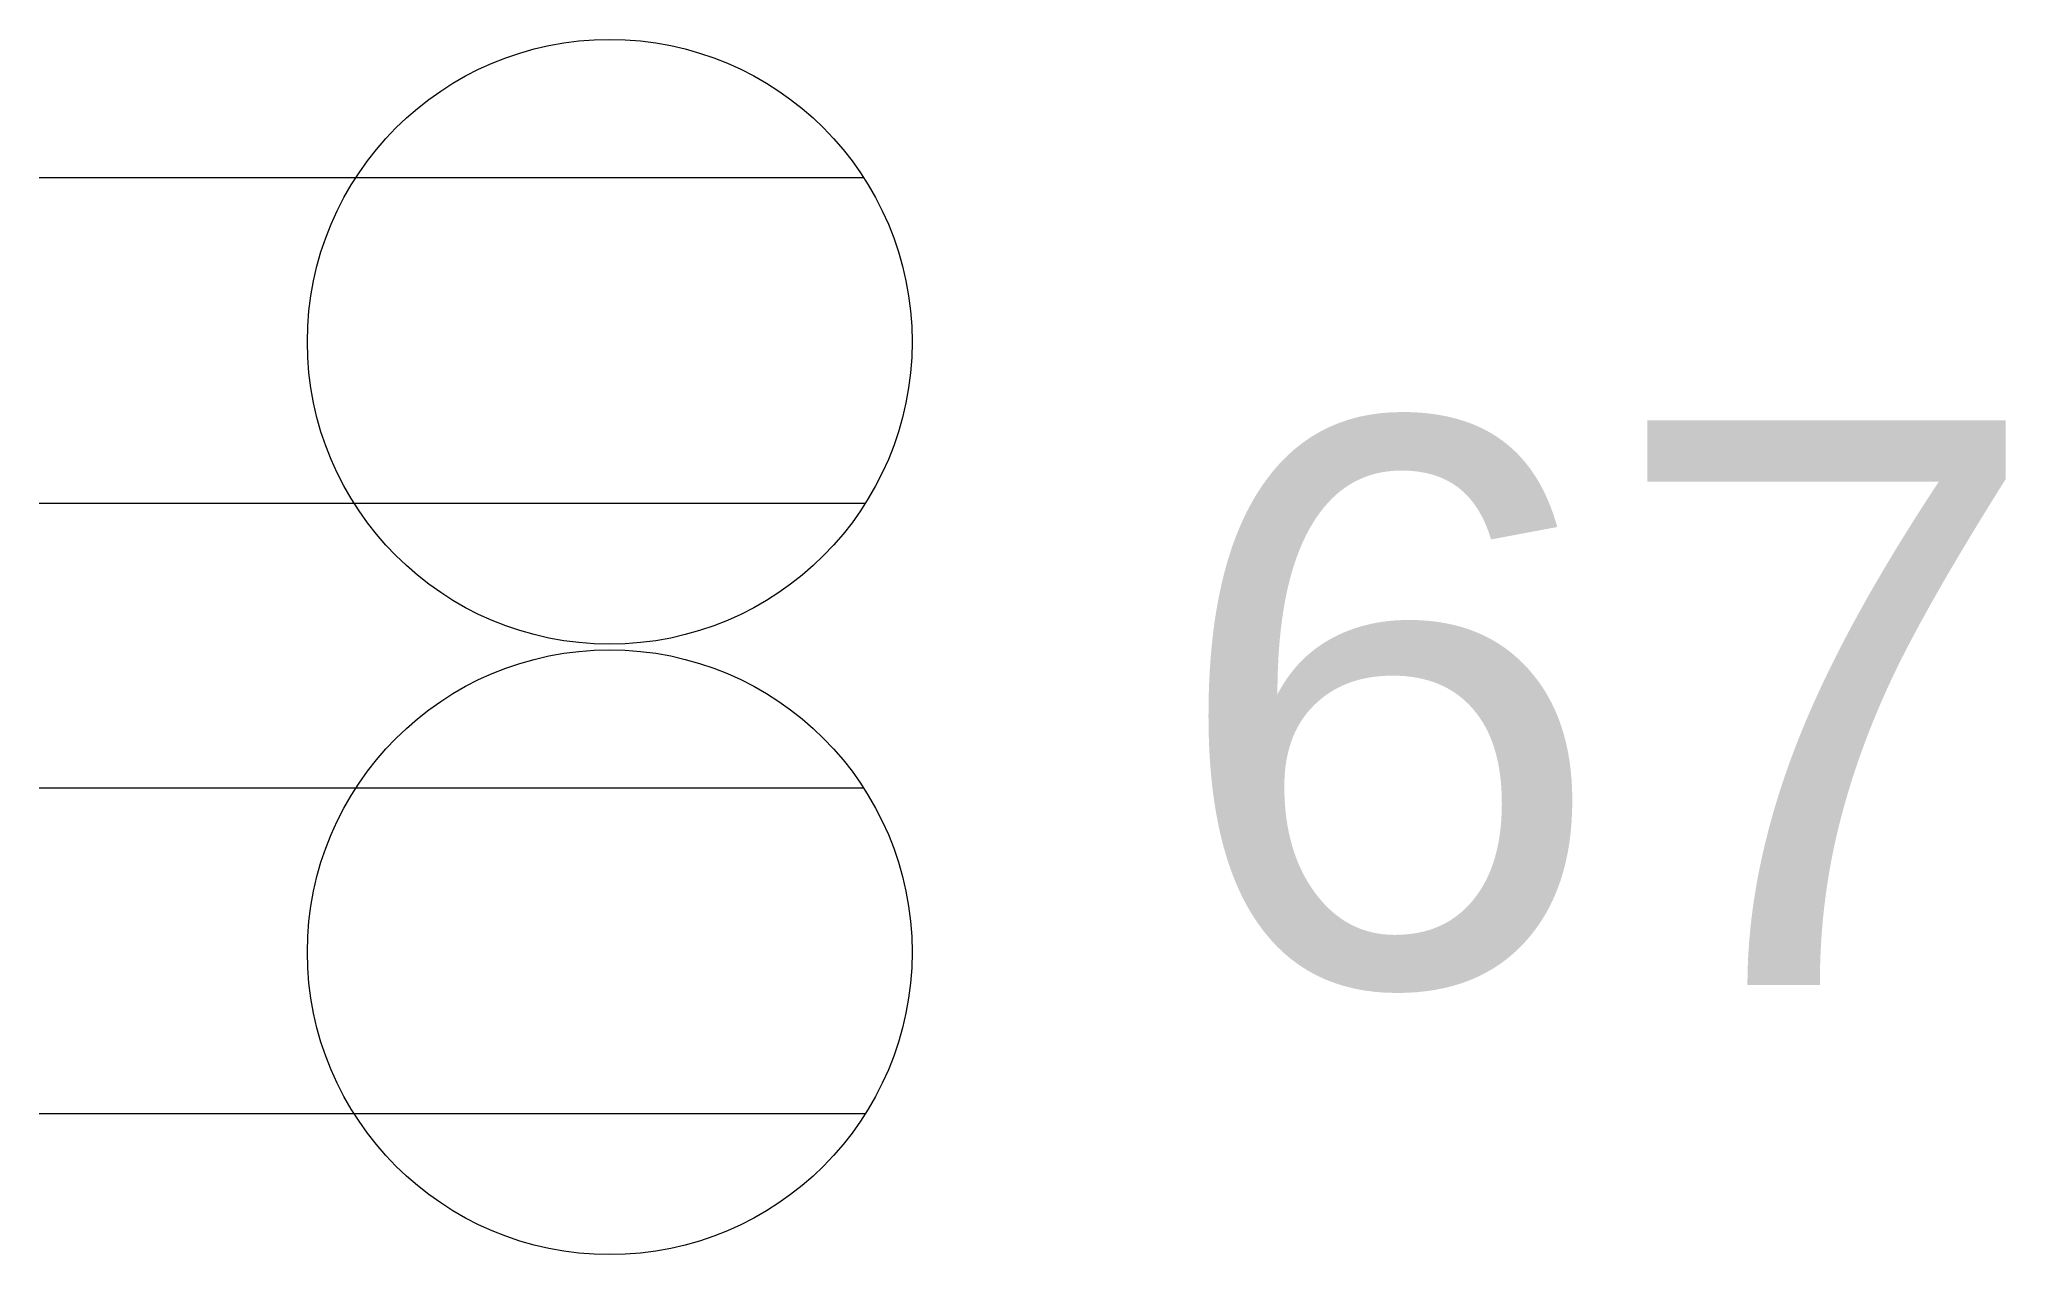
# Model space of a CAD drawing. Header units: inches. Extents: x 193.7 to 204.2, y 96.1 to 102.6.
import ezdxf
from ezdxf.enums import TextEntityAlignment as Align

# ---------------------------------------------------------------- set-up
doc = ezdxf.new("R2010")
doc.units = ezdxf.units.IN
doc.header["$MEASUREMENT"] = 0
doc.layers.get('0').update_dxf_attribs({"lineweight": 9})
doc.layers.add('E102-2nd-floor-electrical', color=7, linetype='Continuous', lineweight=9)
doc.layers.get('0').off()
doc.styles.add('Reg', font='Arial.ttf', dxfattribs={"height": 3})

# ---------------------------------------------------------------- blocks, each defined once
blk = doc.blocks.new('duplex')
at = {"style": 'Reg'}
blk.add_attdef('ID', text='', height=3, dxfattribs=at).set_placement((292.549, 61.462), align=Align.MIDDLE_CENTER)

msp = doc.modelspace()

# ---------------------------------------------------------------- linework, layer by layer
at = {"layer": 'E102-2nd-floor-electrical'}
for p, q in [((193.711, 101.863), (198.093, 101.863)), ((193.711, 100.132), (198.103, 100.132)), ((193.711, 98.619), (198.093, 98.619)), ((193.711, 96.888), (198.103, 96.888))]:
    msp.add_line(p, q, dxfattribs=at)
for centre in [(196.743, 100.99), (196.743, 97.746)]:
    msp.add_circle(centre, 1.607, dxfattribs=at)

# ---------------------------------------------------------------- block references
msp.add_blockref('duplex', (-90.506, 37.61), dxfattribs=at).add_auto_attribs({'ID': '67'})

doc.saveas('drawing.dxf')
